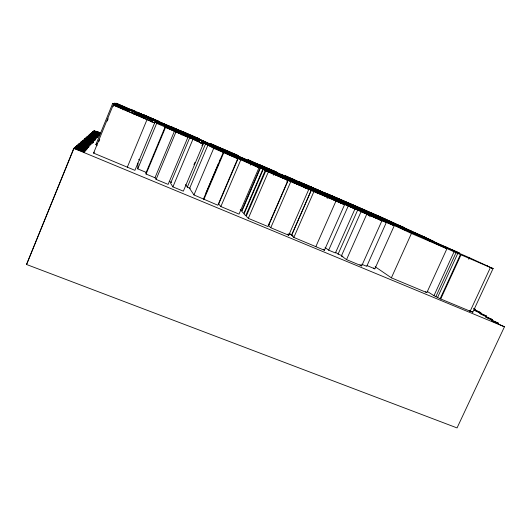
<?xml version="1.0" encoding="UTF-8"?>
<svg xmlns="http://www.w3.org/2000/svg" width="531" height="531" viewBox="0 0 531 531"><rect width="100%" height="100%" fill="white"/><g stroke="black" fill="none" stroke-linecap="round" stroke-linejoin="round"><path stroke-width="0.8" d="M114.43 103.346L139.54 113.833L114.57 103.08M146.45 172.502L137.755 168.878L137.974 163.07M182.153 133.407L183.195 134.303L190.025 137.244L182.153 133.407L181.516 134.934M474.123 309.42L480.953 312.706L474.196 310.064L476.041 311.179L486.628 316.104L479.792 313.443L481.697 314.591L492.489 319.622L485.566 316.934L487.538 318.122L498.543 323.253L491.533 320.538L493.571 321.766L504.45 326.797L457.052 427.92L26.55 264.491L73.782 148.335L84.402 152.151L84.675 151.833L74.738 147.499L75.07 147.213L85.206 151.209L85.471 150.904L75.714 146.649L75.09 148.182M74.068 148.089L26.55 264.491M74.446 148.746L75.07 147.213M76.345 147.094L76.962 145.56L86.732 149.423L86.978 149.138L77.566 145.036L76.942 146.569M78.103 145.554L78.727 144.02L88.378 147.492L79.292 143.529L78.668 145.056M80.274 143.662L81.157 141.903L90.31 145.228L81.913 141.246L90.914 144.518L82.405 140.815L81.781 142.348M80.533 143.443L81.157 141.903M81.289 142.779L81.913 141.246M83.871 140.529L84.714 138.803L93.144 141.903L85.152 138.425L84.529 139.945M85.365 139.222L85.995 137.688L94.166 140.715L86.599 137.157L94.651 140.144L87.197 136.64L95.129 139.587L87.774 136.135L95.587 139.049L88.332 135.651L96.031 138.525L88.876 135.173L96.469 138.014L89.235 134.861L88.604 136.394M85.982 138.677L86.599 137.157M86.573 138.166L87.197 136.64M88.783 136.235L89.407 134.708L96.894 137.516L89.925 134.263L97.306 137.031L90.257 133.965L89.633 135.505M89.128 135.936L89.925 134.263M89.799 135.352L90.423 133.825L97.704 136.56L90.914 133.394L98.096 136.102L91.392 132.982L98.481 135.657L91.856 132.577L98.852 135.219L92.308 132.179L99.217 134.794L92.752 131.794L99.569 134.383L93.184 131.416L99.914 133.978L93.602 131.051L100.253 133.586L94.014 130.692L100.472 133.327L96.609 131.296L100.425 132.903M90.29 134.92L90.914 133.394M92.129 133.314L92.752 131.794M92.527 143.43L93.144 141.903M93.038 142.826L93.662 141.299L85.995 137.688M94.81 140.755L95.434 139.228M97.472 137.629L98.096 136.102M97.346 145.195L95.872 144.578L112.731 103.359L126.192 108.875L112.731 103.359M155.125 121.745L156.672 123.345L168.274 128.336L165.652 126.278L155.125 121.745L134.907 170.338L93.575 153.094L113.375 104.667L115.824 104.813L128.548 110.295C123.604 107.912 118.214 107.541 113.375 104.667M98.773 141.724L99.709 139.427M107.222 121.075L108.165 118.778M113.169 106.545L113.8 105.012L154.607 122.873L113.229 105.072L113.8 105.012M123.079 109.89L123.783 108.324M127.214 111.596L127.838 110.07M132.571 113.003L133.195 111.49L132.584 113.362M133.938 114.457L134.562 112.937L152.39 120.524L151.753 122.05M135.571 114.251L136.201 112.718L135.511 112.154M127.321 167.185L147.021 119.608M137.755 168.878L156.672 123.345M157.488 123.398L158.112 121.898L156.804 121.101L144.459 115.785L158.112 121.898M158.464 123.477L159.101 121.951L171.473 127.347M158.603 123.544L159.101 121.951M158.968 123.829L159.599 122.303L166.296 125.323M159.99 124.393L160.621 122.873L159.599 122.303M160.714 124.758L161.344 123.232L194.373 137.861M165.048 127.075L145.886 173.079L146.078 174.055L154.979 177.759L156.114 179.398L168.121 184.39L187.914 137.237L165.048 127.075L187.914 137.237M146.078 174.055L165.513 127.42M154.979 177.759L174.414 131.25M156.114 179.398L175.9 132.073M181.768 133.168L182.405 131.655L183.713 132.332L137.98 112.599L179.266 130.46L178.482 130.082M189.74 137.682L170.597 183.248L172.9 186.879L183.354 191.16L203.293 143.921L189.74 137.682L203.293 143.921M172.9 186.879L192.853 139.441M195.262 139.062L195.906 137.542L209.446 143.742M195.693 140.576L196.337 139.056L181.668 133.108L196.337 139.056M197.087 141.1L197.718 139.593L178.608 130.905M197.917 140.967L198.554 139.454L208.869 144.02M198.946 141.525L199.576 140.018L198.554 139.454M200.665 143.197L201.621 140.934L221.142 149.483L199.576 140.018M200.99 143.304L201.627 141.79L216.409 148.083L211.238 145.919L211.564 146.098M201.415 143.629L202.052 142.116L201.627 141.79M203.034 142.414L203.678 140.888M193.934 164.743L194.897 162.459M201.953 145.74L203.234 142.7L242.421 159.499L202.052 142.116M190.231 188.379L187.317 187.164L205.543 143.994L203.234 142.7M207.92 145.056L189.607 188.379L193.961 194.943L217.843 205.238L237.715 158.683L207.92 145.056L213.714 148.302L237.715 158.683M208.431 145.069L209.075 143.549L255.006 163.309L248.236 160.063L260.781 165.387L248.189 159.824L250.957 161.159M193.961 194.943L213.714 148.302M215.871 148.72L216.509 147.206L214.863 146.397M216.847 148.726L217.491 147.206L266.217 168.241L256.685 163.701M205.895 193.125L218.42 163.648M219.383 161.378L220.026 159.871M203.512 198.913L223.272 152.41M203.904 199.444L223.777 152.689M238.094 158.596L218.699 204.023L220.85 206.552L239.023 214.099L258.929 167.816L251.302 163.84L229.2 154.587L258.929 167.816M220.85 206.552L240.742 159.997M249.344 163.117L249.995 161.603L259.447 165.924L249.995 161.603M250.313 165.114L250.957 163.608L240.324 158.749L250.957 163.608M273.671 175.263L274.321 173.756L256.805 165.904L260.203 167.683L241.632 210.867L240.238 209.294M262.891 169.097L243.809 213.429L241.797 211.424L260.522 167.896L286.979 179.458L284.178 178.071M263.257 169.336L244.014 214.026L245.714 215.732L265.261 170.358L263.257 169.336L284.304 178.549M248.322 218.341L268.347 171.925L265.878 170.67L246.231 216.243L248.322 218.341L267.896 226.531L287.941 180.361L265.261 170.358M273.047 174.088L273.704 172.562L270.458 170.922L279.127 174.898M276.89 174.739L277.534 173.245L283.806 176.226L271.109 170.478L309.5 186.998L308.67 186.6M281.855 176.358L282.505 174.872L266.741 168.148L275.921 172.489M286.415 178.383L287.065 176.889L282.505 174.872M286.866 181.277L287.517 179.77L311.246 190.158L291.625 235.001L288.658 233.773M288.227 180.308L268.52 225.688L270.764 227.719L288.731 235.246L308.796 189.341L288.227 180.308L308.796 189.341M270.764 227.719L290.809 181.589M294.101 183.308L294.758 181.794L273.704 172.562M301.741 185.405L302.411 183.812L287.065 176.889M305.033 188.007L305.69 186.5L273.465 171.978L356.122 207.92L311.743 188.81L317.77 191.698L317.113 193.198M306.964 187.549L307.628 186.036L315.958 189.74M309.347 189.096L310.011 187.582L301.276 183.441M332.313 199.278L344.553 204.74L324.421 250.26L293.842 237.43L291.638 235.299L311.345 190.251L342.044 203.333L336.793 200.818M293.842 237.43L313.934 191.558L311.345 190.251M324.58 194.831L325.244 193.324L306.48 184.914L316.284 189.381M327.76 196.39L328.41 194.904L319.894 190.981M327.096 198.136L327.753 196.643L323.591 194.645M327.78 198.163L328.437 196.662L307.276 187.463L308.989 188.293M315.852 246.636L335.964 201.037M328.669 250.167L348.217 206.021L341.533 202.829L354.967 208.929L335.419 252.975L328.669 250.167L325.038 247.446M341.918 255.663L338.108 254.09L357.655 210.084L350.613 206.765L372.875 216.621M341.42 255.876L361.093 211.63L381.882 220.823L361.691 265.918L346.524 259.619L341.42 255.876L342.9 256.493M346.524 259.619L366.715 214.305M368.215 215.619L368.879 214.126L359.626 210.143L376.472 217.597M369.755 216.754L370.419 215.261L386.395 222.502L379.054 219.343M379.386 219.748L380.05 218.261L375.835 216.323L413.503 232.731L380.05 218.261M366.987 265.586L374.859 268.859L394.241 225.735L380.959 219.807L386.369 222.356L366.735 266.343L361.598 264.206M403.009 229.498L403.679 228.005L411.585 231.416L385.506 219.642L403.626 227.387L381.158 217.099L358.093 207.09L395.316 223.803M404.449 229.936L405.12 228.449L386.581 220.358L401.416 226.744M391.38 277.826L411.432 233.461L446.916 248.727L426.851 292.621L391.38 277.826L375.112 266.695M429.32 241.094L429.997 239.6L424.933 237.271M490.412 267.524L470.161 311.206L440.723 298.98L433.953 295.687L454.058 251.82L493.02 268.633M435.931 296.51L456.036 252.67M437.544 297.539L457.762 253.473M440.179 298.634L460.404 254.601M440.723 298.98L460.981 254.873M468.754 259.221L469.444 257.721L493.047 268.586L472.809 312.188L469.577 310.841L470.161 311.206M93.575 153.094L94.326 152.138M93.662 141.299L85.152 138.425M95.872 144.578L97.02 143.304M75.714 146.649L76.033 146.37L85.982 150.3L86.234 150.007L76.656 145.826L76.962 145.56M77.566 145.036L77.865 144.777L87.456 148.574L87.688 148.302L78.442 144.273L78.727 144.02M79.292 143.529L88.823 146.968L89.042 146.715L80.108 142.819L89.686 145.959L80.898 142.129M82.405 140.815L91.305 144.06L83.128 140.191L91.876 143.39L83.818 139.58L92.613 142.527L84.495 138.996M115.619 103.326L116.574 103.313L134.801 111.377L116.077 103.319M146.297 117.378L145.866 117.324L152.39 120.524M473.977 308.823L475.457 309.407L473.665 308.325M174.367 128.515L173.902 128.336L176.292 129.398L174.221 128.529M73.782 148.335L504.45 326.797M169.263 181.429L171.5 182.365M138.631 159.492L140.098 160.11M291.638 235.299L293.132 235.93M325.244 193.324L365.315 210.707L326.598 193.941M311.285 186.992L342.336 200.672M316.091 189.155L337.278 198.501M320.525 191.2L313.668 188.299L328.41 194.904M160.621 122.873L172.502 128.223M216.509 147.206L209.798 144.213M136.201 112.718L113.481 103.353L133.208 111.842M310.011 187.582L293.902 180.261M197.718 139.593L180.334 131.847M433.243 241.028L412.069 231.914L459.428 253.021L401.217 228.065L418.879 235.711L417.499 235.067M384.57 220.345L406.182 229.704L404.529 228.941M328.437 196.662L308.392 188.107L311.584 189.686M205.543 143.994L215.759 148.395L213.137 146.954M327.753 196.643L287.025 178.894M379.393 218.845L387.464 222.197L385.207 221.161M260.203 167.683L288.333 179.783L283.176 177.235M469.444 257.721L430.774 240.961L454.058 251.82M386.369 222.356L394.241 225.735M311.246 190.158L287.517 179.77M348.217 206.021L354.967 208.929M357.655 210.084L375.921 218.002M487.133 265.865L487.77 266.144M268.347 171.925L287.941 180.361M313.934 191.558L344.553 204.74M491.122 267.757L493.047 268.586M144.425 116.574L137.569 113.614L141.173 115.698M336.216 197.791L358.106 207.448L347.002 202.424M400.6 227.175L402.379 227.978M324.381 192.62L327.441 194.014M402.631 227.009L425.484 237.476L403.679 228.005M445.297 246.776L447.487 247.785M416.961 233.839L421.906 236.116M436.714 243.158L384.384 220.365L386.302 221.155M435.752 243.085L436.236 243.311M446.916 248.727L421.674 237.005L389.356 223.106L411.432 233.461M404.25 229.286L390.876 223.332L395.011 225.104L391.958 223.684M390.166 222.854L391.765 223.597M302.411 183.812L304.548 184.801M312.58 188.366L333.733 197.758L307.628 186.036M378.935 218.387L364.578 211.663L390.431 223.339L374.8 216.688L382.041 220.212L364.339 212.367M212.055 145.129L212.944 145.547M368.879 214.126L371.979 215.579M211.776 144.711L210.648 144.166M356.281 208.716L358.863 209.937L331.145 197.897L358.963 209.798L334.915 198.886L347.865 205.026M370.419 215.261L381.882 220.823M302.398 183.899L303.201 184.284M324.68 194.691L325.443 195.05L275.496 173.604L279.737 175.701M323.618 194.353L324.846 194.943L309.546 188.299L310.535 188.77M300.314 183.467L301.648 184.111M322.921 194.611L325.682 195.946M254.681 164.358L256.931 165.453L244.811 160.408L269.244 171.042L263.19 168.022M336.7 200.711L331.895 198.375L348.475 205.776L290.63 180.918L316.303 192.083L314.086 191.007M300.387 184.323L305.06 186.593L274.142 173.352L279.001 175.768M321.607 194.618L312.168 190.377L315.394 191.943M248.687 161.305L227.175 151.793L255.769 164.61M159.227 122.037L159.917 122.369M302.869 185.704L306.745 187.589M251.382 162.745L267.412 169.801L264.962 168.586M275.622 172.84L276.777 173.405M286.919 178.535L291.107 180.586M257.562 165.38L253.924 163.601L265.148 168.639L244.22 159.439M323.538 195.116L327.78 197.2M284.603 177.44L285.2 177.732M278.496 174.553L282.519 176.524M284.198 177.354L288.685 179.551M195.906 137.542L210.024 144.054L209.075 143.549M247.585 160.143L248.216 160.455M247.917 161.358L238.545 157.003L243.072 159.267M239.873 157.88L230.321 153.466L234.403 155.523M291.373 181.031L293.026 181.887M219.94 148.481L220.803 148.932L196.809 138.624L197.273 138.883M226.949 152.297L203.771 142.049L252.603 163.495L209.028 144.644M180.885 130.825L182.325 131.582L170.75 126.458L172.031 127.155M214.942 146.33L215.759 146.755M228.848 153.718L232.054 155.41L218.394 149.218M175.993 129.219L163.986 123.909L164.577 124.307M207.581 143.264L208.066 143.523M151.587 118.566L153.147 119.415L145.66 116.017M203.526 142.52L204.216 142.905M178.263 129.869L178.708 130.128M176.1 129.584L177.142 130.221M471.621 311.451L472.809 312.188M175.31 129.876L176.04 130.334L164.245 125.117M141.146 113.7L141.83 114.138L130.792 109.24L131.276 109.592M427.176 291.353L433.953 295.687M425.47 291.718L426.851 292.621M190.762 135.896L191.625 136.46M373.572 267.982L374.859 268.859M177.394 130.374L178.662 131.263L162.771 124.081M335.526 252.278L338.108 254.09M139.275 114.125L138.525 113.594L156.784 121.665L136.872 113.143L156.107 121.559L155.729 121.267M359.879 264.624L361.691 265.918M289.886 233.693L291.625 235.001M287.463 234.171L288.731 235.246M323.26 249.265L324.421 250.26M268.268 224.122L269.297 225.038M143.914 116.959L144.97 118.294L134.721 113.886L134.562 112.937M185.598 184.503L187.317 187.164M182.525 133.175L168.466 127.374L182.525 133.175M352.757 204.74L327.607 193.941L357.887 207.05L352.757 204.74M379.466 216.641L370.472 212.778L386.741 219.914L379.466 216.641M380.309 217.199L337.072 198.64L387.311 220.365L380.309 217.199M158.596 121.221L143.715 114.809L159.081 121.559L158.596 121.221M197.944 138.173L183.407 131.914L199.165 138.83L197.944 138.173M219.801 147.598L209.864 143.317L221.971 148.667L219.801 147.598M236.494 154.786L222.263 148.66L238.406 155.736L236.494 154.786M274.242 171.048L260.336 165.061L276.83 172.29L274.242 171.048M292.787 179.013L285.28 175.781L309.527 186.806L292.787 179.013M304.489 184.051L298.94 181.668L312.148 187.609L304.489 184.051M189.441 135.146L171.294 127.34L191.087 136.002L189.441 135.146M268.241 169.23L260.183 165.758L269.469 169.827L268.241 169.23M222.701 149.868L219.854 148.647L224.693 150.904L222.701 149.868M271.082 170.683L262.878 167.152L272.921 171.546L271.082 170.683M298.123 182.392L286.017 177.175L300.095 183.308L298.123 182.392M361.538 210.349L350.579 205.63L363.941 211.497L361.538 210.349M423.021 236.912L408.339 230.593L426.114 238.339L423.021 236.912M197.154 140.463L184.682 135.093L199.225 141.558L197.154 140.463M359.666 210.376L348.708 205.65L364.047 212.473L359.666 210.376M180.799 133.487L171.659 129.551L181.695 134.058L180.799 133.487"/></g></svg>
